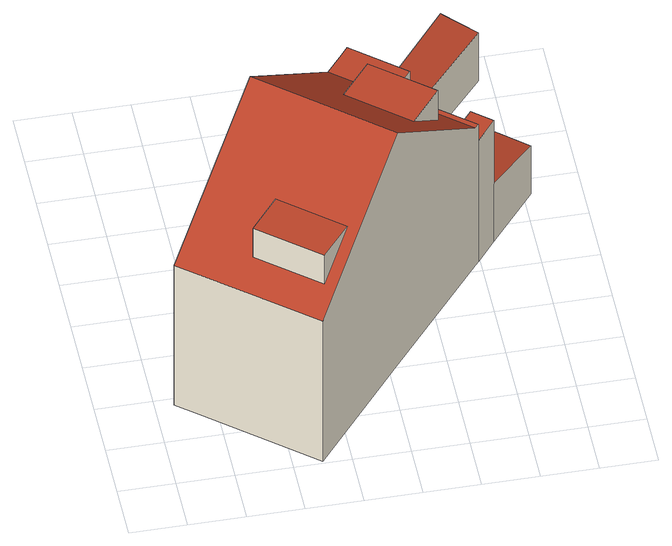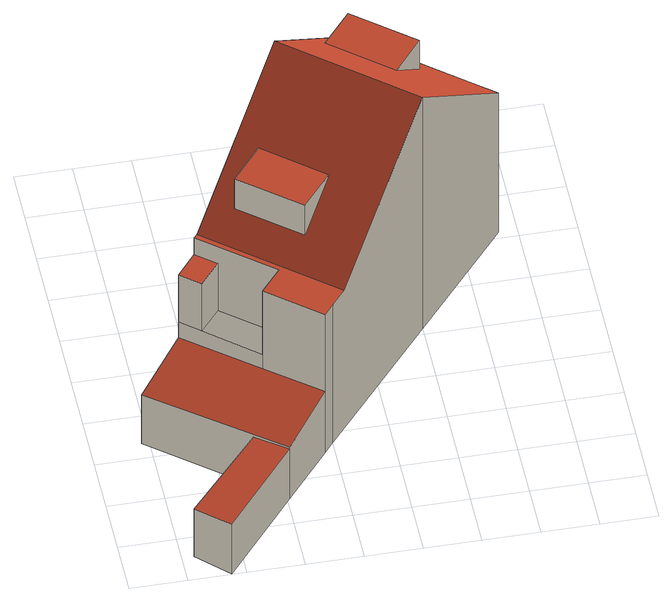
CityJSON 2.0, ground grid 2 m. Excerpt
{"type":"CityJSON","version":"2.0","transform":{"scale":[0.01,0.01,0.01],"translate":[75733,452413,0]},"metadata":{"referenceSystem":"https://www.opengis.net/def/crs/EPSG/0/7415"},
"CityObjects":{
"building1":{"type":"Building","attributes":{"Volume":609.97,"Dakoppervlakte":90.68,"Muuroppervlakte":307.11,"Vloeroppervlakte":87.02,"hoogte_Z_max_in_m_NAP":11.74,"GEB_DOEL":"woonfunctie","dateOfConstruction":"1925-01-01","measuredHeight":10.82},"children":["building1-1","building1-2"],"geometry":[{"type":"Solid","lod":"2","boundaries":[[[[0,1,2,3,4,5,6,7,8,9,10,11,12,13,14,15]],[[16,17,18,19,20],[21,22,23,24]],[[19,25,26,20],[27,28,29,30]],[[31,32,33,34,26,25,35]],[[36,37,38,39,40]],[[41,42,43,44]],[[45,46,47,48]],[[49,50,51,52]],[[18,17,16,2,1,0]],[[0,15,14,13,53,43,35,25,19,18]],[[6,5,34,33,39]],[[34,5,4,3,20,26]],[[12,11,37,36]],[[38,47,7,6,39]],[[41,51,50,42]],[[12,36,54,44,43,53,13]],[[40,52,51,54,36]],[[10,9,45,48]],[[20,3,2,16]],[[8,7,47,46]],[[11,10,48,47,38,37]],[[43,42,50,49,31,35]],[[31,49,52,32]],[[32,52,40,39,33]],[[9,8,46,45]],[[54,51,41,44]],[[21,24,55,56]],[[22,56,55,23]],[[22,21,56]],[[55,24,23]],[[30,57,58,27]],[[57,29,28,58]],[[28,27,58]],[[57,30,29]]]],"semantics":{"surfaces":[{"type":"GroundSurface"},{"type":"RoofSurface"},{"type":"OuterFloorSurface"},{"type":"WallSurface"}],"values":[[0,1,1,1,1,1,1,2,3,3,3,3,3,3,3,3,3,3,3,3,3,3,3,3,3,3,1,3,3,3,1,3,3,3]]}}]},
"building1-1":{"type":"BuildingInstallation","attributes":{"relationToConstruction":"outside"},"parents":["building1"],"geometry":[{"type":"MultiSurface","lod":"2","boundaries":[[[21,24,55,56]],[[22,56,55,23]],[[22,21,56]],[[55,24,23]]],"semantics":{"surfaces":[{"type":"RoofSurface"},{"type":"WallSurface"}],"values":[0,1,1,1]}}]},
"building1-2":{"type":"BuildingInstallation","attributes":{"relationToConstruction":"outside"},"parents":["building1"],"geometry":[{"type":"MultiSurface","lod":"2","boundaries":[[[30,57,58,27]],[[57,29,28,58]],[[28,27,58]],[[57,30,29]]],"semantics":{"surfaces":[{"type":"RoofSurface"},{"type":"WallSurface"}],"values":[0,1,1,1]}}]}
},
"vertices":[
[500,10,92],[139,308,92],[65,369,92],[402,772,92],[747,1185,92],[798,1245,92],[832,1287,92],[991,1480,92],[1249,1796,92],[1357,1690,92],[1097,1394,92],[1426,1126,92],[1261,928,92],[1191,843,92],[1179,828,92],[835,414,92],[65,369,744],[139,308,744],[500,10,744],[835,414,1174],[402,772,1174],[627,233,951],[525,109,819],[315,282,819],[417,406,951],[1179,828,734],[747,1185,734],[735,851,951],[842,980,814],[1047,810,814],[940,681,951],[943,1047,734],[1016,1134,734],[832,1287,734],[798,1245,734],[1191,843,734],[1261,928,364],[1426,1126,317],[991,1480,331],[832,1287,376],[1016,1134,371],[1193,985,657],[1122,900,657],[1191,843,657],[1261,928,657],[1357,1690,316],[1249,1796,324],[991,1480,324],[1097,1394,317],[943,1047,438],[1122,900,438],[1193,985,438],[1016,1134,438],[1191,843,438],[1261,928,438],[315,282,952],[525,109,952],[1047,810,951],[842,980,951]
]}
